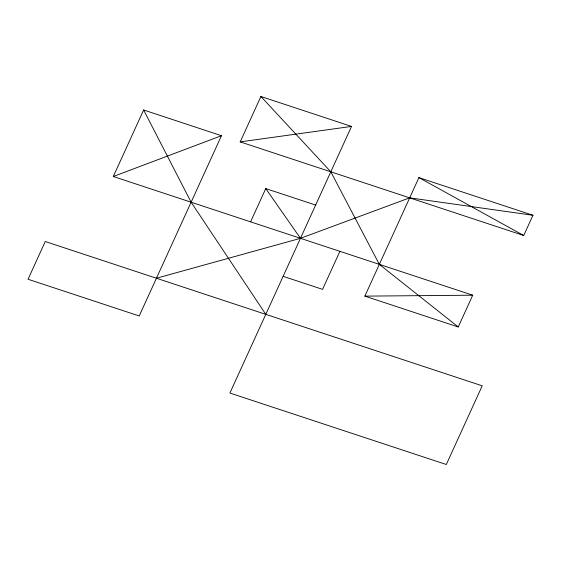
<?xml version="1.0" encoding="UTF-8"?>
<svg xmlns="http://www.w3.org/2000/svg" width="561" height="561" viewBox="0 0 561 561"><rect width="100%" height="100%" fill="white"/><g stroke="black" fill="none" stroke-linecap="round" stroke-linejoin="round"><path stroke-width="0.84" d="M113.294 176.505L143.637 109.991L221.462 135.699L139.219 315.969L28.05 279.252L45.266 241.525L482.208 385.821L446.311 464.508L229.891 393.037L351.523 126.421L260.907 96.492L240.199 141.884L523.722 235.515L532.95 215.277L418.913 177.62L364.846 296.131L458.239 326.972L472.727 295.205L113.294 176.505L221.462 135.699M250.585 221.847L265.76 188.594L315.647 205.067M339.903 251.342L322.561 289.357L283.13 276.335M156.435 278.235L300.472 238.32L409.677 197.851L532.95 215.277M240.199 141.884L351.523 126.421M364.846 296.131L472.727 295.205M418.913 177.62L523.722 235.515M458.239 326.972L379.334 264.364L330.815 171.806L260.907 96.492M265.76 188.594L300.472 238.32M265.788 314.349L191.119 202.212L143.637 109.991"/></g></svg>
